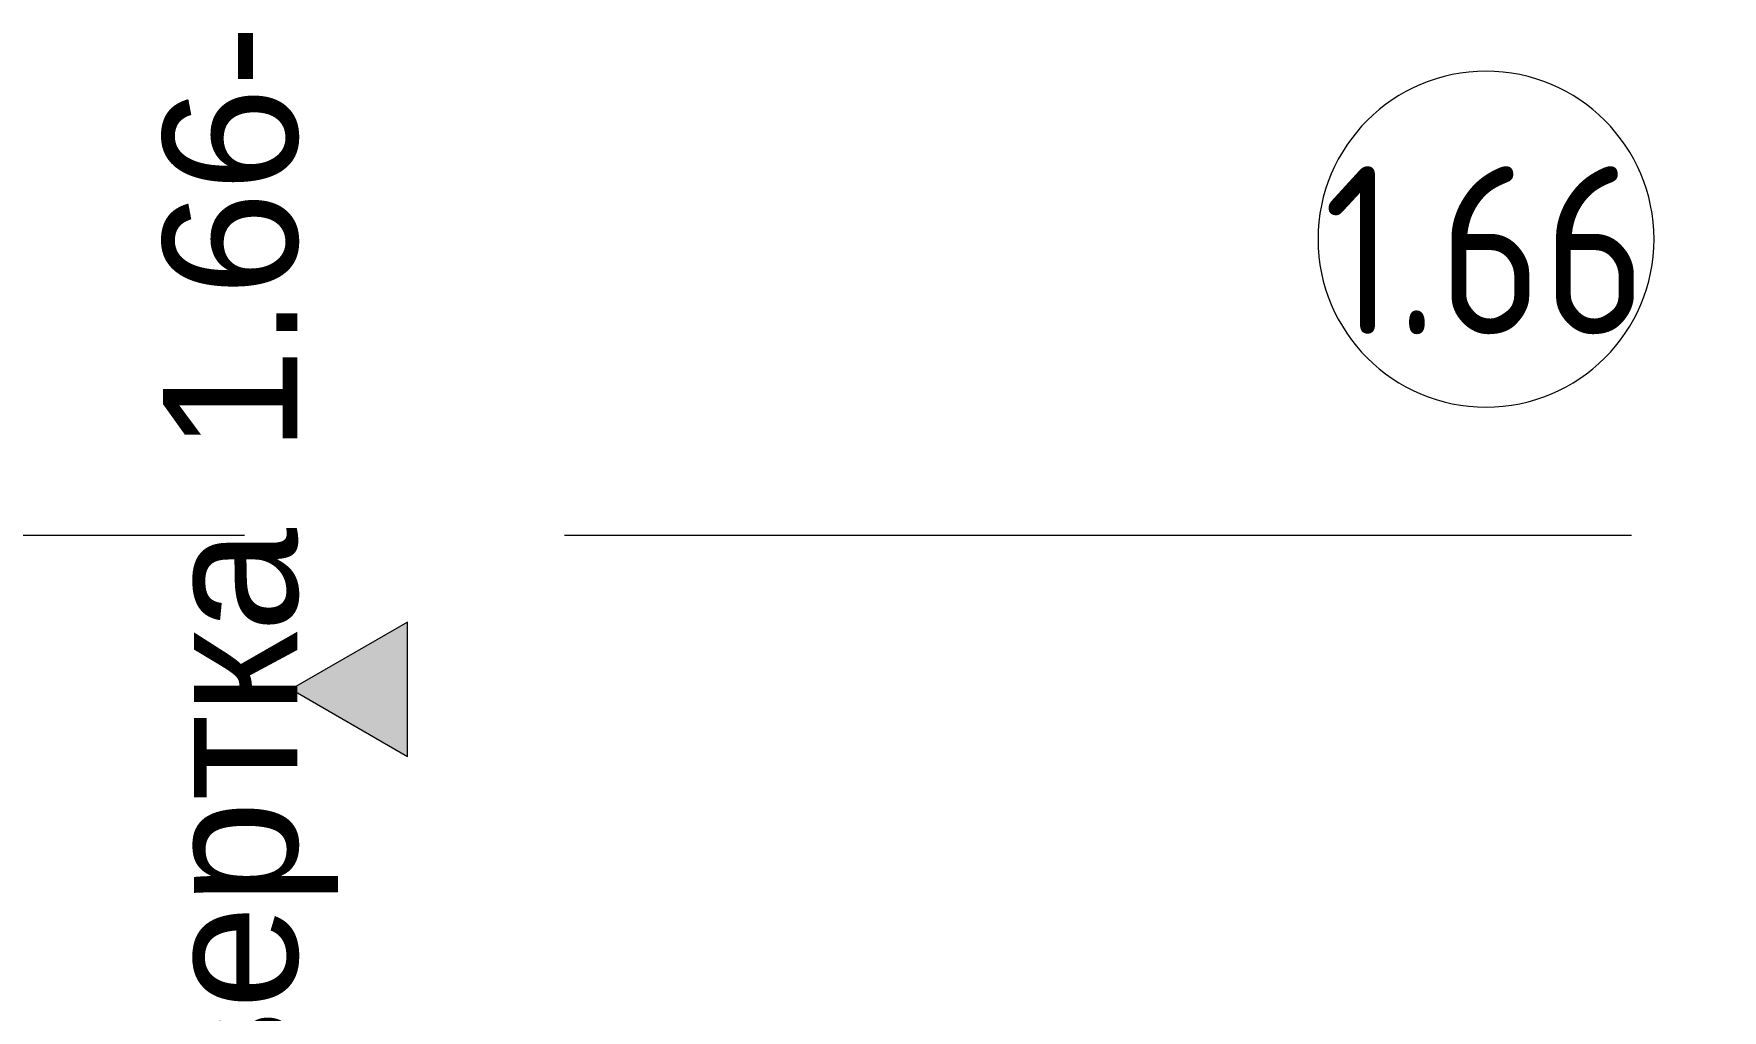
# Model space of a CAD drawing. Header units: millimetres. Extents: x 91786 to 132940, y -1987 to 10096.
# Drawn here: x 95407 to 97920, y 7093 to 8546 of the extents above; entities that cross this region are included whole.
import ezdxf

# ---------------------------------------------------------------- set-up
doc = ezdxf.new("R2010")
doc.units = ezdxf.units.MM
doc.linetypes.add('Осевая', pattern=[3175, 635, -476.25, 1587.5, -476.25])
for name, color, linetype, lineweight in [('A-AREA-IDEN', 7, 'Continuous', 9), ('G-ANNO-SYMB', 7, 'Continuous', 9), ('Оси-2', 7, 'Осевая', 9)]:
    doc.layers.add(name, color=color, linetype=linetype, lineweight=lineweight)
doc.styles.add('Arial_1', font='arial.ttf', dxfattribs={"height": 200})
doc.styles.add('GOST Common', font='GOST_Common.ttf', dxfattribs={"width": 0.9, "height": 250})

# ---------------------------------------------------------------- blocks, each defined once
blk = doc.blocks.new('Марка_Помещения - Номер-25198446-План разверток пом_ 1_66_ Этаж 1')
at = {"layer": 'A-AREA-IDEN'}
for start, end in [(360, 180), (180, 360)]:
    blk.add_arc((0, 0), 2.5, start, end, dxfattribs=at)
blk = doc.blocks.new('Фасад - Марка фасада_Указатель-25386507-План разверток пом_ 1_66_ Этаж 1')
at = {"layer": 'G-ANNO-SYMB'}
blk.add_hatch(color=256, dxfattribs=at).paths.add_polyline_path([(-1, 0), (0, 1.732), (1, 0), (0, 0)])
for p, q in [((0, 1.732), (-1, 0)), ((1, 0), (0, 1.732)), ((-1, 0), (0, 0)), ((0, 0), (1, 0))]:
    blk.add_line(p, q, dxfattribs=at)

msp = doc.modelspace()

# ---------------------------------------------------------------- linework, layer by layer
at = {"layer": 'Оси-2'}
msp.add_line((95086.1, 7800), (98660, 7800), dxfattribs=at)

# ---------------------------------------------------------------- block references
at = {"layer": 'A-AREA-IDEN', "xscale": 99.99999999999993, "yscale": 99.99999999999993, "zscale": 99.99999999999993}
msp.add_blockref('Марка_Помещения - Номер-25198446-План разверток пом_ 1_66_ Этаж 1', (97568.5, 8240.7), dxfattribs=at)
at = {"layer": 'G-ANNO-SYMB', "xscale": 99.99999999999993, "yscale": 99.99999999999993, "zscale": 99.99999999999993, "rotation": 89.99999999999962}
msp.add_blockref('Фасад - Марка фасада_Указатель-25386507-План разверток пом_ 1_66_ Этаж 1', (95963.5, 7571), dxfattribs=at)

# ---------------------------------------------------------------- texts
at = {"layer": 'A-AREA-IDEN', "insert": (97326.6, 8349.3), "char_height": 250, "width": 606.076, "attachment_point": 1, "style": 'GOST Common'}
msp.add_mtext('1.66', dxfattribs=at)
at = {"layer": 'G-ANNO-SYMB', "char_height": 200, "attachment_point": 1, "rotation": 90, "style": 'Arial_1'}
for s, insert, width in [(' 1.66-4', (95599.7, 7845.4), 1074.261), ('Развертка', (95599.7, 6476.2), 1659.493)]:
    msp.add_mtext(s, dxfattribs=dict(at, insert=insert, width=width))

doc.saveas('drawing.dxf')
